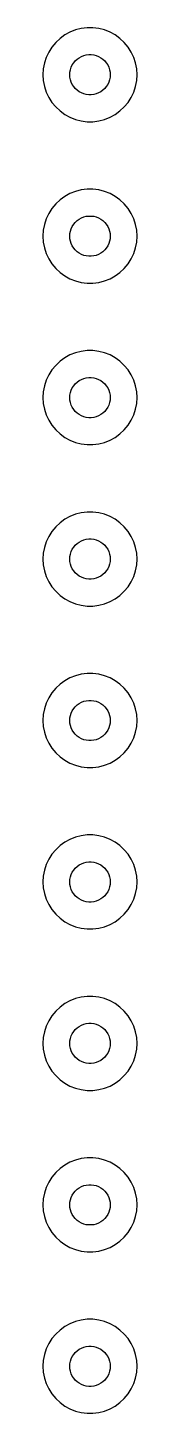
# Model space of a CAD drawing. Header units: metres. Extents: x -7 to 7, y 377 to 775.
# Drawn here: x -7 to 7, y 569 to 775 of the extents above; entities that cross this region are included whole.
import ezdxf

# ---------------------------------------------------------------- set-up
doc = ezdxf.new("R2010")
doc.units = ezdxf.units.M

msp = doc.modelspace()

# ---------------------------------------------------------------- linework, layer by layer
for p, q in [((-2.16312, 774.657), (-2.98045, 774.334)), ((-1.31166, 774.876), (-2.16312, 774.657)), ((-0.439529, 774.986), (-1.31166, 774.876)), ((0.439529, 774.986), (-0.439529, 774.986)), ((1.31166, 774.876), (0.439529, 774.986)), ((2.16312, 774.657), (1.31166, 774.876)), ((2.98045, 774.334), (2.16312, 774.657)), ((-5.10277, 772.792), (-5.66312, 772.114)), ((-4.46196, 773.394), (-5.10277, 772.792)), ((-3.75078, 773.91), (-4.46196, 773.394)), ((-2.98045, 774.334), (-3.75078, 773.91)), ((3.75078, 773.91), (2.98045, 774.334)), ((4.46196, 773.394), (3.75078, 773.91)), ((5.10277, 772.792), (4.46196, 773.394)), ((5.66312, 772.114), (5.10277, 772.792)), ((-6.50842, 770.577), (-6.78008, 769.741)), ((-6.13414, 771.372), (-6.50842, 770.577)), ((-5.66312, 772.114), (-6.13414, 771.372)), ((-1.91226, 770.312), (-1.60747, 770.533)), ((-1.60747, 770.533), (-1.27733, 770.714)), ((-1.27733, 770.714), (-0.927048, 770.853)), ((-0.927048, 770.853), (-0.562134, 770.947)), ((-0.562134, 770.947), (-0.18837, 770.994)), ((-0.18837, 770.994), (0.18837, 770.994)), ((0.18837, 770.994), (0.562134, 770.947)), ((0.562134, 770.947), (0.927048, 770.853)), ((0.927048, 770.853), (1.27733, 770.714)), ((1.27733, 770.714), (1.60747, 770.533)), ((1.60747, 770.533), (1.91226, 770.312)), ((6.13414, 771.372), (5.66312, 772.114)), ((6.50842, 770.577), (6.13414, 771.372)), ((6.78008, 769.741), (6.50842, 770.577)), ((-6.94479, 768.877), (-7, 768)), ((-6.78008, 769.741), (-6.94479, 768.877)), ((-3, 768), (-2.97633, 768.376)), ((-2.97633, 768.376), (-2.90575, 768.746)), ((-2.90575, 768.746), (-2.78932, 769.104)), ((-2.78932, 769.104), (-2.62891, 769.445)), ((-2.62891, 769.445), (-2.42705, 769.763)), ((-2.42705, 769.763), (-2.1869, 770.054)), ((-2.1869, 770.054), (-1.91226, 770.312)), ((1.91226, 770.312), (2.1869, 770.054)), ((2.1869, 770.054), (2.42705, 769.763)), ((2.42705, 769.763), (2.62891, 769.445)), ((2.62891, 769.445), (2.78932, 769.104)), ((2.78932, 769.104), (2.90575, 768.746)), ((2.90575, 768.746), (2.97633, 768.376)), ((2.97633, 768.376), (3, 768)), ((6.94479, 768.877), (6.78008, 769.741)), ((7, 768), (6.94479, 768.877)), ((-7, 768), (-6.94479, 767.123)), ((-6.94479, 767.123), (-6.78008, 766.259)), ((-6.78008, 766.259), (-6.50842, 765.423)), ((-2.97633, 767.624), (-3, 768)), ((-2.90575, 767.254), (-2.97633, 767.624)), ((-2.78932, 766.896), (-2.90575, 767.254)), ((-2.62891, 766.555), (-2.78932, 766.896)), ((-2.42705, 766.237), (-2.62891, 766.555)), ((-2.1869, 765.946), (-2.42705, 766.237)), ((2.42705, 766.237), (2.1869, 765.946)), ((2.62891, 766.555), (2.42705, 766.237)), ((2.78932, 766.896), (2.62891, 766.555)), ((2.90575, 767.254), (2.78932, 766.896)), ((2.97633, 767.624), (2.90575, 767.254)), ((3, 768), (2.97633, 767.624)), ((6.50842, 765.423), (6.78008, 766.259)), ((6.78008, 766.259), (6.94479, 767.123)), ((6.94479, 767.123), (7, 768)), ((-6.50842, 765.423), (-6.13414, 764.628)), ((-6.13414, 764.628), (-5.66312, 763.886)), ((-1.91226, 765.688), (-2.1869, 765.946)), ((-1.60747, 765.467), (-1.91226, 765.688)), ((-1.27733, 765.286), (-1.60747, 765.467)), ((-0.927048, 765.147), (-1.27733, 765.286)), ((-0.562134, 765.053), (-0.927048, 765.147)), ((-0.18837, 765.006), (-0.562134, 765.053)), ((0.18837, 765.006), (-0.18837, 765.006)), ((0.562134, 765.053), (0.18837, 765.006)), ((0.927048, 765.147), (0.562134, 765.053)), ((1.27733, 765.286), (0.927048, 765.147)), ((1.60747, 765.467), (1.27733, 765.286)), ((1.91226, 765.688), (1.60747, 765.467)), ((2.1869, 765.946), (1.91226, 765.688)), ((5.66312, 763.886), (6.13414, 764.628)), ((6.13414, 764.628), (6.50842, 765.423)), ((-5.66312, 763.886), (-5.10277, 763.208)), ((-5.10277, 763.208), (-4.46196, 762.606)), ((-4.46196, 762.606), (-3.75078, 762.09)), ((3.75078, 762.09), (4.46196, 762.606)), ((4.46196, 762.606), (5.10277, 763.208)), ((5.10277, 763.208), (5.66312, 763.886)), ((-3.75078, 762.09), (-2.98045, 761.666)), ((-2.98045, 761.666), (-2.16312, 761.343)), ((-2.16312, 761.343), (-1.31166, 761.124)), ((-1.31166, 761.124), (-0.439529, 761.014)), ((-0.439529, 761.014), (0.439529, 761.014)), ((0.439529, 761.014), (1.31166, 761.124)), ((1.31166, 761.124), (2.16312, 761.343)), ((2.16312, 761.343), (2.98045, 761.666)), ((2.98045, 761.666), (3.75078, 762.09)), ((-3.75078, 749.91), (-4.46196, 749.394)), ((-2.98045, 750.334), (-3.75078, 749.91)), ((-2.16312, 750.657), (-2.98045, 750.334)), ((-1.31166, 750.876), (-2.16312, 750.657)), ((-0.439529, 750.986), (-1.31166, 750.876)), ((0.439529, 750.986), (-0.439529, 750.986)), ((1.31166, 750.876), (0.439529, 750.986)), ((2.16312, 750.657), (1.31166, 750.876)), ((2.98045, 750.334), (2.16312, 750.657)), ((3.75078, 749.91), (2.98045, 750.334)), ((4.46196, 749.394), (3.75078, 749.91)), ((-5.66312, 748.114), (-6.13414, 747.372)), ((-5.10277, 748.792), (-5.66312, 748.114)), ((-4.46196, 749.394), (-5.10277, 748.792)), ((5.10277, 748.792), (4.46196, 749.394)), ((5.66312, 748.114), (5.10277, 748.792)), ((6.13414, 747.372), (5.66312, 748.114)), ((-6.78008, 745.741), (-6.94479, 744.877)), ((-6.50842, 746.577), (-6.78008, 745.741)), ((-6.13414, 747.372), (-6.50842, 746.577)), ((-2.62891, 745.445), (-2.42705, 745.763)), ((-2.42705, 745.763), (-2.1869, 746.054)), ((-2.1869, 746.054), (-1.91226, 746.312)), ((-1.91226, 746.312), (-1.60747, 746.533)), ((-1.60747, 746.533), (-1.27733, 746.714)), ((-1.27733, 746.714), (-0.927048, 746.853)), ((-0.927048, 746.853), (-0.562134, 746.947)), ((-0.562134, 746.947), (-0.18837, 746.994)), ((-0.18837, 746.994), (0.18837, 746.994)), ((0.18837, 746.994), (0.562134, 746.947)), ((0.562134, 746.947), (0.927048, 746.853)), ((0.927048, 746.853), (1.27733, 746.714)), ((1.27733, 746.714), (1.60747, 746.533)), ((1.60747, 746.533), (1.91226, 746.312)), ((1.91226, 746.312), (2.1869, 746.054)), ((2.1869, 746.054), (2.42705, 745.763)), ((2.42705, 745.763), (2.62891, 745.445)), ((6.50842, 746.577), (6.13414, 747.372)), ((6.78008, 745.741), (6.50842, 746.577)), ((6.94479, 744.877), (6.78008, 745.741)), ((-6.94479, 744.877), (-7, 744)), ((-7, 744), (-6.94479, 743.123)), ((-3, 744), (-2.97633, 744.376)), ((-2.97633, 743.624), (-3, 744)), ((-2.97633, 744.376), (-2.90575, 744.746)), ((-2.90575, 743.254), (-2.97633, 743.624)), ((-2.90575, 744.746), (-2.78932, 745.104)), ((-2.78932, 745.104), (-2.62891, 745.445)), ((2.62891, 745.445), (2.78932, 745.104)), ((2.78932, 745.104), (2.90575, 744.746)), ((2.90575, 744.746), (2.97633, 744.376)), ((2.97633, 743.624), (2.90575, 743.254)), ((2.97633, 744.376), (3, 744)), ((3, 744), (2.97633, 743.624)), ((7, 744), (6.94479, 744.877)), ((6.94479, 743.123), (7, 744)), ((-6.94479, 743.123), (-6.78008, 742.259)), ((-6.78008, 742.259), (-6.50842, 741.423)), ((-2.78932, 742.896), (-2.90575, 743.254)), ((-2.62891, 742.555), (-2.78932, 742.896)), ((-2.42705, 742.237), (-2.62891, 742.555)), ((-2.1869, 741.946), (-2.42705, 742.237)), ((-1.91226, 741.688), (-2.1869, 741.946)), ((-1.60747, 741.467), (-1.91226, 741.688)), ((1.91226, 741.688), (1.60747, 741.467)), ((2.1869, 741.946), (1.91226, 741.688)), ((2.42705, 742.237), (2.1869, 741.946)), ((2.62891, 742.555), (2.42705, 742.237)), ((2.78932, 742.896), (2.62891, 742.555)), ((2.90575, 743.254), (2.78932, 742.896)), ((6.50842, 741.423), (6.78008, 742.259)), ((6.78008, 742.259), (6.94479, 743.123)), ((-6.50842, 741.423), (-6.13414, 740.628)), ((-6.13414, 740.628), (-5.66312, 739.886)), ((-5.66312, 739.886), (-5.10277, 739.208)), ((-1.27733, 741.286), (-1.60747, 741.467)), ((-0.927048, 741.147), (-1.27733, 741.286)), ((-0.562134, 741.053), (-0.927048, 741.147)), ((-0.18837, 741.006), (-0.562134, 741.053)), ((0.18837, 741.006), (-0.18837, 741.006)), ((0.562134, 741.053), (0.18837, 741.006)), ((0.927048, 741.147), (0.562134, 741.053)), ((1.27733, 741.286), (0.927048, 741.147)), ((1.60747, 741.467), (1.27733, 741.286)), ((5.10277, 739.208), (5.66312, 739.886)), ((5.66312, 739.886), (6.13414, 740.628)), ((6.13414, 740.628), (6.50842, 741.423)), ((-5.10277, 739.208), (-4.46196, 738.606)), ((-4.46196, 738.606), (-3.75078, 738.09)), ((-3.75078, 738.09), (-2.98045, 737.666)), ((-2.98045, 737.666), (-2.16312, 737.343)), ((2.16312, 737.343), (2.98045, 737.666)), ((2.98045, 737.666), (3.75078, 738.09)), ((3.75078, 738.09), (4.46196, 738.606)), ((4.46196, 738.606), (5.10277, 739.208)), ((-2.16312, 737.343), (-1.31166, 737.124)), ((-1.31166, 737.124), (-0.439529, 737.014)), ((-0.439529, 737.014), (0.439529, 737.014)), ((0.439529, 737.014), (1.31166, 737.124)), ((1.31166, 737.124), (2.16312, 737.343)), ((-4.46196, 725.394), (-5.10277, 724.792)), ((-3.75078, 725.91), (-4.46196, 725.394)), ((-2.98045, 726.334), (-3.75078, 725.91)), ((-2.16312, 726.657), (-2.98045, 726.334)), ((-1.31166, 726.876), (-2.16312, 726.657)), ((-0.439529, 726.986), (-1.31166, 726.876)), ((0.439529, 726.986), (-0.439529, 726.986)), ((1.31166, 726.876), (0.439529, 726.986)), ((2.16312, 726.657), (1.31166, 726.876)), ((2.98045, 726.334), (2.16312, 726.657)), ((3.75078, 725.91), (2.98045, 726.334)), ((4.46196, 725.394), (3.75078, 725.91)), ((5.10277, 724.792), (4.46196, 725.394)), ((-6.13414, 723.372), (-6.50842, 722.577)), ((-5.66312, 724.114), (-6.13414, 723.372)), ((-5.10277, 724.792), (-5.66312, 724.114)), ((-0.562134, 722.947), (-0.18837, 722.994)), ((-0.18837, 722.994), (0.18837, 722.994)), ((0.18837, 722.994), (0.562134, 722.947)), ((5.66312, 724.114), (5.10277, 724.792)), ((6.13414, 723.372), (5.66312, 724.114)), ((6.50842, 722.577), (6.13414, 723.372)), ((-6.78008, 721.741), (-6.94479, 720.877)), ((-6.50842, 722.577), (-6.78008, 721.741)), ((-2.90575, 720.746), (-2.78932, 721.104)), ((-2.78932, 721.104), (-2.62891, 721.445)), ((-2.62891, 721.445), (-2.42705, 721.763)), ((-2.42705, 721.763), (-2.1869, 722.054)), ((-2.1869, 722.054), (-1.91226, 722.312)), ((-1.91226, 722.312), (-1.60747, 722.533)), ((-1.60747, 722.533), (-1.27733, 722.714)), ((-1.27733, 722.714), (-0.927048, 722.853)), ((-0.927048, 722.853), (-0.562134, 722.947)), ((0.562134, 722.947), (0.927048, 722.853)), ((0.927048, 722.853), (1.27733, 722.714)), ((1.27733, 722.714), (1.60747, 722.533)), ((1.60747, 722.533), (1.91226, 722.312)), ((1.91226, 722.312), (2.1869, 722.054)), ((2.1869, 722.054), (2.42705, 721.763)), ((2.42705, 721.763), (2.62891, 721.445)), ((2.62891, 721.445), (2.78932, 721.104)), ((2.78932, 721.104), (2.90575, 720.746)), ((6.78008, 721.741), (6.50842, 722.577)), ((6.94479, 720.877), (6.78008, 721.741)), ((-6.94479, 720.877), (-7, 720)), ((-7, 720), (-6.94479, 719.123)), ((-6.94479, 719.123), (-6.78008, 718.259)), ((-3, 720), (-2.97633, 720.376)), ((-2.97633, 719.624), (-3, 720)), ((-2.97633, 720.376), (-2.90575, 720.746)), ((-2.90575, 719.254), (-2.97633, 719.624)), ((-2.78932, 718.896), (-2.90575, 719.254)), ((-2.62891, 718.555), (-2.78932, 718.896)), ((2.78932, 718.896), (2.62891, 718.555)), ((2.90575, 719.254), (2.78932, 718.896)), ((2.90575, 720.746), (2.97633, 720.376)), ((2.97633, 719.624), (2.90575, 719.254)), ((2.97633, 720.376), (3, 720)), ((3, 720), (2.97633, 719.624)), ((6.78008, 718.259), (6.94479, 719.123)), ((7, 720), (6.94479, 720.877)), ((6.94479, 719.123), (7, 720)), ((-6.78008, 718.259), (-6.50842, 717.423)), ((-6.50842, 717.423), (-6.13414, 716.628)), ((-2.42705, 718.237), (-2.62891, 718.555)), ((-2.1869, 717.946), (-2.42705, 718.237)), ((-1.91226, 717.688), (-2.1869, 717.946)), ((-1.60747, 717.467), (-1.91226, 717.688)), ((-1.27733, 717.286), (-1.60747, 717.467)), ((-0.927048, 717.147), (-1.27733, 717.286)), ((-0.562134, 717.053), (-0.927048, 717.147)), ((-0.18837, 717.006), (-0.562134, 717.053)), ((0.18837, 717.006), (-0.18837, 717.006)), ((0.562134, 717.053), (0.18837, 717.006)), ((0.927048, 717.147), (0.562134, 717.053)), ((1.27733, 717.286), (0.927048, 717.147)), ((1.60747, 717.467), (1.27733, 717.286)), ((1.91226, 717.688), (1.60747, 717.467)), ((2.1869, 717.946), (1.91226, 717.688)), ((2.42705, 718.237), (2.1869, 717.946)), ((2.62891, 718.555), (2.42705, 718.237)), ((6.13414, 716.628), (6.50842, 717.423)), ((6.50842, 717.423), (6.78008, 718.259)), ((-6.13414, 716.628), (-5.66312, 715.886)), ((-5.66312, 715.886), (-5.10277, 715.208)), ((-5.10277, 715.208), (-4.46196, 714.606)), ((4.46196, 714.606), (5.10277, 715.208)), ((5.10277, 715.208), (5.66312, 715.886)), ((5.66312, 715.886), (6.13414, 716.628)), ((-4.46196, 714.606), (-3.75078, 714.09)), ((-3.75078, 714.09), (-2.98045, 713.666)), ((-2.98045, 713.666), (-2.16312, 713.343)), ((-2.16312, 713.343), (-1.31166, 713.124)), ((-1.31166, 713.124), (-0.439529, 713.014)), ((-0.439529, 713.014), (0.439529, 713.014)), ((0.439529, 713.014), (1.31166, 713.124)), ((1.31166, 713.124), (2.16312, 713.343)), ((2.16312, 713.343), (2.98045, 713.666)), ((2.98045, 713.666), (3.75078, 714.09)), ((3.75078, 714.09), (4.46196, 714.606)), ((-2.16312, 702.657), (-2.98045, 702.334)), ((-1.31166, 702.876), (-2.16312, 702.657)), ((-0.439529, 702.986), (-1.31166, 702.876)), ((0.439529, 702.986), (-0.439529, 702.986)), ((1.31166, 702.876), (0.439529, 702.986)), ((2.16312, 702.657), (1.31166, 702.876)), ((2.98045, 702.334), (2.16312, 702.657)), ((-5.10277, 700.792), (-5.66312, 700.114)), ((-4.46196, 701.394), (-5.10277, 700.792)), ((-3.75078, 701.91), (-4.46196, 701.394)), ((-2.98045, 702.334), (-3.75078, 701.91)), ((3.75078, 701.91), (2.98045, 702.334)), ((4.46196, 701.394), (3.75078, 701.91)), ((5.10277, 700.792), (4.46196, 701.394)), ((5.66312, 700.114), (5.10277, 700.792)), ((-6.50842, 698.577), (-6.78008, 697.741)), ((-6.13414, 699.372), (-6.50842, 698.577)), ((-5.66312, 700.114), (-6.13414, 699.372)), ((-2.1869, 698.054), (-1.91226, 698.312)), ((-1.91226, 698.312), (-1.60747, 698.533)), ((-1.60747, 698.533), (-1.27733, 698.714)), ((-1.27733, 698.714), (-0.927048, 698.853)), ((-0.927048, 698.853), (-0.562134, 698.947)), ((-0.562134, 698.947), (-0.18837, 698.994)), ((-0.18837, 698.994), (0.18837, 698.994)), ((0.18837, 698.994), (0.562134, 698.947)), ((0.562134, 698.947), (0.927048, 698.853)), ((0.927048, 698.853), (1.27733, 698.714)), ((1.27733, 698.714), (1.60747, 698.533)), ((1.60747, 698.533), (1.91226, 698.312)), ((1.91226, 698.312), (2.1869, 698.054)), ((6.13414, 699.372), (5.66312, 700.114)), ((6.50842, 698.577), (6.13414, 699.372)), ((6.78008, 697.741), (6.50842, 698.577)), ((-6.94479, 696.877), (-7, 696)), ((-6.78008, 697.741), (-6.94479, 696.877)), ((-3, 696), (-2.97633, 696.376)), ((-2.97633, 696.376), (-2.90575, 696.746)), ((-2.90575, 696.746), (-2.78932, 697.104)), ((-2.78932, 697.104), (-2.62891, 697.445)), ((-2.62891, 697.445), (-2.42705, 697.763)), ((-2.42705, 697.763), (-2.1869, 698.054)), ((2.1869, 698.054), (2.42705, 697.763)), ((2.42705, 697.763), (2.62891, 697.445)), ((2.62891, 697.445), (2.78932, 697.104)), ((2.78932, 697.104), (2.90575, 696.746)), ((2.90575, 696.746), (2.97633, 696.376)), ((2.97633, 696.376), (3, 696)), ((6.94479, 696.877), (6.78008, 697.741)), ((7, 696), (6.94479, 696.877)), ((-7, 696), (-6.94479, 695.123)), ((-6.94479, 695.123), (-6.78008, 694.259)), ((-6.78008, 694.259), (-6.50842, 693.423)), ((-2.97633, 695.624), (-3, 696)), ((-2.90575, 695.254), (-2.97633, 695.624)), ((-2.78932, 694.896), (-2.90575, 695.254)), ((-2.62891, 694.555), (-2.78932, 694.896)), ((-2.42705, 694.237), (-2.62891, 694.555)), ((-2.1869, 693.946), (-2.42705, 694.237)), ((2.42705, 694.237), (2.1869, 693.946)), ((2.62891, 694.555), (2.42705, 694.237)), ((2.78932, 694.896), (2.62891, 694.555)), ((2.90575, 695.254), (2.78932, 694.896)), ((2.97633, 695.624), (2.90575, 695.254)), ((3, 696), (2.97633, 695.624)), ((6.50842, 693.423), (6.78008, 694.259)), ((6.78008, 694.259), (6.94479, 695.123)), ((6.94479, 695.123), (7, 696)), ((-6.50842, 693.423), (-6.13414, 692.628)), ((-6.13414, 692.628), (-5.66312, 691.886)), ((-1.91226, 693.688), (-2.1869, 693.946)), ((-1.60747, 693.467), (-1.91226, 693.688)), ((-1.27733, 693.286), (-1.60747, 693.467)), ((-0.927048, 693.147), (-1.27733, 693.286)), ((-0.562134, 693.053), (-0.927048, 693.147)), ((-0.18837, 693.006), (-0.562134, 693.053)), ((0.18837, 693.006), (-0.18837, 693.006)), ((0.562134, 693.053), (0.18837, 693.006)), ((0.927048, 693.147), (0.562134, 693.053)), ((1.27733, 693.286), (0.927048, 693.147)), ((1.60747, 693.467), (1.27733, 693.286)), ((1.91226, 693.688), (1.60747, 693.467)), ((2.1869, 693.946), (1.91226, 693.688)), ((5.66312, 691.886), (6.13414, 692.628)), ((6.13414, 692.628), (6.50842, 693.423)), ((-5.66312, 691.886), (-5.10277, 691.208)), ((-5.10277, 691.208), (-4.46196, 690.606)), ((-4.46196, 690.606), (-3.75078, 690.09)), ((-3.75078, 690.09), (-2.98045, 689.666)), ((2.98045, 689.666), (3.75078, 690.09)), ((3.75078, 690.09), (4.46196, 690.606)), ((4.46196, 690.606), (5.10277, 691.208)), ((5.10277, 691.208), (5.66312, 691.886)), ((-2.98045, 689.666), (-2.16312, 689.343)), ((-2.16312, 689.343), (-1.31166, 689.124)), ((-1.31166, 689.124), (-0.439529, 689.014)), ((-0.439529, 689.014), (0.439529, 689.014)), ((0.439529, 689.014), (1.31166, 689.124)), ((1.31166, 689.124), (2.16312, 689.343)), ((2.16312, 689.343), (2.98045, 689.666)), ((-3.75078, 677.91), (-4.46196, 677.394)), ((-2.98045, 678.334), (-3.75078, 677.91)), ((-2.16312, 678.657), (-2.98045, 678.334)), ((-1.31166, 678.876), (-2.16312, 678.657)), ((-0.439529, 678.986), (-1.31166, 678.876)), ((0.439529, 678.986), (-0.439529, 678.986)), ((1.31166, 678.876), (0.439529, 678.986)), ((2.16312, 678.657), (1.31166, 678.876)), ((2.98045, 678.334), (2.16312, 678.657)), ((3.75078, 677.91), (2.98045, 678.334)), ((4.46196, 677.394), (3.75078, 677.91)), ((-5.66312, 676.114), (-6.13414, 675.372)), ((-5.10277, 676.792), (-5.66312, 676.114)), ((-4.46196, 677.394), (-5.10277, 676.792)), ((5.10277, 676.792), (4.46196, 677.394)), ((5.66312, 676.114), (5.10277, 676.792)), ((6.13414, 675.372), (5.66312, 676.114)), ((-6.78008, 673.741), (-6.94479, 672.877)), ((-6.50842, 674.577), (-6.78008, 673.741)), ((-6.13414, 675.372), (-6.50842, 674.577)), ((-2.62891, 673.445), (-2.42705, 673.763)), ((-2.42705, 673.763), (-2.1869, 674.054)), ((-2.1869, 674.054), (-1.91226, 674.312)), ((-1.91226, 674.312), (-1.60747, 674.533)), ((-1.60747, 674.533), (-1.27733, 674.714)), ((-1.27733, 674.714), (-0.927048, 674.853)), ((-0.927048, 674.853), (-0.562134, 674.947)), ((-0.562134, 674.947), (-0.18837, 674.994)), ((-0.18837, 674.994), (0.18837, 674.994)), ((0.18837, 674.994), (0.562134, 674.947)), ((0.562134, 674.947), (0.927048, 674.853)), ((0.927048, 674.853), (1.27733, 674.714)), ((1.27733, 674.714), (1.60747, 674.533)), ((1.60747, 674.533), (1.91226, 674.312)), ((1.91226, 674.312), (2.1869, 674.054)), ((2.1869, 674.054), (2.42705, 673.763)), ((2.42705, 673.763), (2.62891, 673.445)), ((6.50842, 674.577), (6.13414, 675.372)), ((6.78008, 673.741), (6.50842, 674.577)), ((6.94479, 672.877), (6.78008, 673.741)), ((-6.94479, 672.877), (-7, 672)), ((-7, 672), (-6.94479, 671.123)), ((-3, 672), (-2.97633, 672.376)), ((-2.97633, 671.624), (-3, 672)), ((-2.97633, 672.376), (-2.90575, 672.746)), ((-2.90575, 671.254), (-2.97633, 671.624)), ((-2.90575, 672.746), (-2.78932, 673.104)), ((-2.78932, 673.104), (-2.62891, 673.445)), ((2.62891, 673.445), (2.78932, 673.104)), ((2.78932, 673.104), (2.90575, 672.746)), ((2.90575, 672.746), (2.97633, 672.376)), ((2.97633, 671.624), (2.90575, 671.254)), ((2.97633, 672.376), (3, 672)), ((3, 672), (2.97633, 671.624)), ((7, 672), (6.94479, 672.877)), ((6.94479, 671.123), (7, 672)), ((-6.94479, 671.123), (-6.78008, 670.259)), ((-6.78008, 670.259), (-6.50842, 669.423)), ((-6.50842, 669.423), (-6.13414, 668.628)), ((-2.78932, 670.896), (-2.90575, 671.254)), ((-2.62891, 670.555), (-2.78932, 670.896)), ((-2.42705, 670.237), (-2.62891, 670.555)), ((-2.1869, 669.946), (-2.42705, 670.237)), ((-1.91226, 669.688), (-2.1869, 669.946)), ((-1.60747, 669.467), (-1.91226, 669.688)), ((-1.27733, 669.286), (-1.60747, 669.467)), ((1.60747, 669.467), (1.27733, 669.286)), ((1.91226, 669.688), (1.60747, 669.467)), ((2.1869, 669.946), (1.91226, 669.688)), ((2.42705, 670.237), (2.1869, 669.946)), ((2.62891, 670.555), (2.42705, 670.237)), ((2.78932, 670.896), (2.62891, 670.555)), ((2.90575, 671.254), (2.78932, 670.896)), ((6.13414, 668.628), (6.50842, 669.423)), ((6.50842, 669.423), (6.78008, 670.259)), ((6.78008, 670.259), (6.94479, 671.123)), ((-6.13414, 668.628), (-5.66312, 667.886)), ((-5.66312, 667.886), (-5.10277, 667.208)), ((-0.927048, 669.147), (-1.27733, 669.286)), ((-0.562134, 669.053), (-0.927048, 669.147)), ((-0.18837, 669.006), (-0.562134, 669.053)), ((0.18837, 669.006), (-0.18837, 669.006)), ((0.562134, 669.053), (0.18837, 669.006)), ((0.927048, 669.147), (0.562134, 669.053)), ((1.27733, 669.286), (0.927048, 669.147)), ((5.10277, 667.208), (5.66312, 667.886)), ((5.66312, 667.886), (6.13414, 668.628)), ((-5.10277, 667.208), (-4.46196, 666.606)), ((-4.46196, 666.606), (-3.75078, 666.09)), ((-3.75078, 666.09), (-2.98045, 665.666)), ((-2.98045, 665.666), (-2.16312, 665.343)), ((-2.16312, 665.343), (-1.31166, 665.124)), ((1.31166, 665.124), (2.16312, 665.343)), ((2.16312, 665.343), (2.98045, 665.666)), ((2.98045, 665.666), (3.75078, 666.09)), ((3.75078, 666.09), (4.46196, 666.606)), ((4.46196, 666.606), (5.10277, 667.208)), ((-1.31166, 665.124), (-0.439529, 665.014)), ((-0.439529, 665.014), (0.439529, 665.014)), ((0.439529, 665.014), (1.31166, 665.124)), ((-4.46196, 653.394), (-5.10277, 652.792)), ((-3.75078, 653.91), (-4.46196, 653.394)), ((-2.98045, 654.334), (-3.75078, 653.91)), ((-2.16312, 654.657), (-2.98045, 654.334)), ((-1.31166, 654.876), (-2.16312, 654.657)), ((-0.439529, 654.986), (-1.31166, 654.876)), ((0.439529, 654.986), (-0.439529, 654.986)), ((1.31166, 654.876), (0.439529, 654.986)), ((2.16312, 654.657), (1.31166, 654.876)), ((2.98045, 654.334), (2.16312, 654.657)), ((3.75078, 653.91), (2.98045, 654.334)), ((4.46196, 653.394), (3.75078, 653.91)), ((5.10277, 652.792), (4.46196, 653.394)), ((-6.13414, 651.372), (-6.50842, 650.577)), ((-5.66312, 652.114), (-6.13414, 651.372)), ((-5.10277, 652.792), (-5.66312, 652.114)), ((-0.927048, 650.853), (-0.562134, 650.947)), ((-0.562134, 650.947), (-0.18837, 650.994)), ((-0.18837, 650.994), (0.18837, 650.994)), ((0.18837, 650.994), (0.562134, 650.947)), ((0.562134, 650.947), (0.927048, 650.853)), ((5.66312, 652.114), (5.10277, 652.792)), ((6.13414, 651.372), (5.66312, 652.114)), ((6.50842, 650.577), (6.13414, 651.372)), ((-6.94479, 648.877), (-7, 648)), ((-6.78008, 649.741), (-6.94479, 648.877)), ((-6.50842, 650.577), (-6.78008, 649.741)), ((-2.90575, 648.746), (-2.78932, 649.104)), ((-2.78932, 649.104), (-2.62891, 649.445)), ((-2.62891, 649.445), (-2.42705, 649.763)), ((-2.42705, 649.763), (-2.1869, 650.054)), ((-2.1869, 650.054), (-1.91226, 650.312)), ((-1.91226, 650.312), (-1.60747, 650.533)), ((-1.60747, 650.533), (-1.27733, 650.714)), ((-1.27733, 650.714), (-0.927048, 650.853)), ((0.927048, 650.853), (1.27733, 650.714)), ((1.27733, 650.714), (1.60747, 650.533)), ((1.60747, 650.533), (1.91226, 650.312)), ((1.91226, 650.312), (2.1869, 650.054)), ((2.1869, 650.054), (2.42705, 649.763)), ((2.42705, 649.763), (2.62891, 649.445)), ((2.62891, 649.445), (2.78932, 649.104)), ((2.78932, 649.104), (2.90575, 648.746)), ((6.78008, 649.741), (6.50842, 650.577)), ((6.94479, 648.877), (6.78008, 649.741)), ((7, 648), (6.94479, 648.877)), ((-7, 648), (-6.94479, 647.123)), ((-6.94479, 647.123), (-6.78008, 646.259)), ((-3, 648), (-2.97633, 648.376)), ((-2.97633, 647.624), (-3, 648)), ((-2.97633, 648.376), (-2.90575, 648.746)), ((-2.90575, 647.254), (-2.97633, 647.624)), ((-2.78932, 646.896), (-2.90575, 647.254)), ((-2.62891, 646.555), (-2.78932, 646.896)), ((2.78932, 646.896), (2.62891, 646.555)), ((2.90575, 647.254), (2.78932, 646.896)), ((2.90575, 648.746), (2.97633, 648.376)), ((2.97633, 647.624), (2.90575, 647.254)), ((2.97633, 648.376), (3, 648)), ((3, 648), (2.97633, 647.624)), ((6.78008, 646.259), (6.94479, 647.123)), ((6.94479, 647.123), (7, 648)), ((-6.78008, 646.259), (-6.50842, 645.423)), ((-6.50842, 645.423), (-6.13414, 644.628)), ((-2.42705, 646.237), (-2.62891, 646.555)), ((-2.1869, 645.946), (-2.42705, 646.237)), ((-1.91226, 645.688), (-2.1869, 645.946)), ((-1.60747, 645.467), (-1.91226, 645.688)), ((-1.27733, 645.286), (-1.60747, 645.467)), ((-0.927048, 645.147), (-1.27733, 645.286)), ((-0.562134, 645.053), (-0.927048, 645.147)), ((-0.18837, 645.006), (-0.562134, 645.053)), ((0.18837, 645.006), (-0.18837, 645.006)), ((0.562134, 645.053), (0.18837, 645.006)), ((0.927048, 645.147), (0.562134, 645.053)), ((1.27733, 645.286), (0.927048, 645.147)), ((1.60747, 645.467), (1.27733, 645.286)), ((1.91226, 645.688), (1.60747, 645.467)), ((2.1869, 645.946), (1.91226, 645.688)), ((2.42705, 646.237), (2.1869, 645.946)), ((2.62891, 646.555), (2.42705, 646.237)), ((6.13414, 644.628), (6.50842, 645.423)), ((6.50842, 645.423), (6.78008, 646.259)), ((-6.13414, 644.628), (-5.66312, 643.886)), ((-5.66312, 643.886), (-5.10277, 643.208)), ((-5.10277, 643.208), (-4.46196, 642.606)), ((4.46196, 642.606), (5.10277, 643.208)), ((5.10277, 643.208), (5.66312, 643.886)), ((5.66312, 643.886), (6.13414, 644.628)), ((-4.46196, 642.606), (-3.75078, 642.09)), ((-3.75078, 642.09), (-2.98045, 641.666)), ((-2.98045, 641.666), (-2.16312, 641.343)), ((-2.16312, 641.343), (-1.31166, 641.124)), ((-1.31166, 641.124), (-0.439529, 641.014)), ((-0.439529, 641.014), (0.439529, 641.014)), ((0.439529, 641.014), (1.31166, 641.124)), ((1.31166, 641.124), (2.16312, 641.343)), ((2.16312, 641.343), (2.98045, 641.666)), ((2.98045, 641.666), (3.75078, 642.09)), ((3.75078, 642.09), (4.46196, 642.606)), ((-2.98045, 630.334), (-3.75078, 629.91)), ((-2.16312, 630.657), (-2.98045, 630.334)), ((-1.31166, 630.876), (-2.16312, 630.657)), ((-0.439529, 630.986), (-1.31166, 630.876)), ((0.439529, 630.986), (-0.439529, 630.986)), ((1.31166, 630.876), (0.439529, 630.986)), ((2.16312, 630.657), (1.31166, 630.876)), ((2.98045, 630.334), (2.16312, 630.657)), ((3.75078, 629.91), (2.98045, 630.334)), ((-5.10277, 628.792), (-5.66312, 628.114)), ((-4.46196, 629.394), (-5.10277, 628.792)), ((-3.75078, 629.91), (-4.46196, 629.394)), ((4.46196, 629.394), (3.75078, 629.91)), ((5.10277, 628.792), (4.46196, 629.394)), ((5.66312, 628.114), (5.10277, 628.792)), ((-6.50842, 626.577), (-6.78008, 625.741)), ((-6.13414, 627.372), (-6.50842, 626.577)), ((-5.66312, 628.114), (-6.13414, 627.372)), ((-2.1869, 626.054), (-1.91226, 626.312)), ((-1.91226, 626.312), (-1.60747, 626.533)), ((-1.60747, 626.533), (-1.27733, 626.714)), ((-1.27733, 626.714), (-0.927048, 626.853)), ((-0.927048, 626.853), (-0.562134, 626.947)), ((-0.562134, 626.947), (-0.18837, 626.994)), ((-0.18837, 626.994), (0.18837, 626.994)), ((0.18837, 626.994), (0.562134, 626.947)), ((0.562134, 626.947), (0.927048, 626.853)), ((0.927048, 626.853), (1.27733, 626.714)), ((1.27733, 626.714), (1.60747, 626.533)), ((1.60747, 626.533), (1.91226, 626.312)), ((1.91226, 626.312), (2.1869, 626.054)), ((6.13414, 627.372), (5.66312, 628.114)), ((6.50842, 626.577), (6.13414, 627.372)), ((6.78008, 625.741), (6.50842, 626.577)), ((-6.94479, 624.877), (-7, 624)), ((-6.78008, 625.741), (-6.94479, 624.877)), ((-3, 624), (-2.97633, 624.376)), ((-2.97633, 624.376), (-2.90575, 624.746)), ((-2.90575, 624.746), (-2.78932, 625.104)), ((-2.78932, 625.104), (-2.62891, 625.445)), ((-2.62891, 625.445), (-2.42705, 625.763)), ((-2.42705, 625.763), (-2.1869, 626.054)), ((2.1869, 626.054), (2.42705, 625.763)), ((2.42705, 625.763), (2.62891, 625.445)), ((2.62891, 625.445), (2.78932, 625.104)), ((2.78932, 625.104), (2.90575, 624.746)), ((2.90575, 624.746), (2.97633, 624.376)), ((2.97633, 624.376), (3, 624)), ((6.94479, 624.877), (6.78008, 625.741)), ((7, 624), (6.94479, 624.877)), ((-7, 624), (-6.94479, 623.123)), ((-6.94479, 623.123), (-6.78008, 622.259)), ((-6.78008, 622.259), (-6.50842, 621.423)), ((-2.97633, 623.624), (-3, 624)), ((-2.90575, 623.254), (-2.97633, 623.624)), ((-2.78932, 622.896), (-2.90575, 623.254)), ((-2.62891, 622.555), (-2.78932, 622.896)), ((-2.42705, 622.237), (-2.62891, 622.555)), ((-2.1869, 621.946), (-2.42705, 622.237)), ((2.42705, 622.237), (2.1869, 621.946)), ((2.62891, 622.555), (2.42705, 622.237)), ((2.78932, 622.896), (2.62891, 622.555)), ((2.90575, 623.254), (2.78932, 622.896)), ((2.97633, 623.624), (2.90575, 623.254)), ((3, 624), (2.97633, 623.624)), ((6.50842, 621.423), (6.78008, 622.259)), ((6.78008, 622.259), (6.94479, 623.123)), ((6.94479, 623.123), (7, 624)), ((-6.50842, 621.423), (-6.13414, 620.628)), ((-6.13414, 620.628), (-5.66312, 619.886)), ((-1.91226, 621.688), (-2.1869, 621.946)), ((-1.60747, 621.467), (-1.91226, 621.688)), ((-1.27733, 621.286), (-1.60747, 621.467)), ((-0.927048, 621.147), (-1.27733, 621.286)), ((-0.562134, 621.053), (-0.927048, 621.147)), ((-0.18837, 621.006), (-0.562134, 621.053)), ((0.18837, 621.006), (-0.18837, 621.006)), ((0.562134, 621.053), (0.18837, 621.006)), ((0.927048, 621.147), (0.562134, 621.053)), ((1.27733, 621.286), (0.927048, 621.147)), ((1.60747, 621.467), (1.27733, 621.286)), ((1.91226, 621.688), (1.60747, 621.467)), ((2.1869, 621.946), (1.91226, 621.688)), ((5.66312, 619.886), (6.13414, 620.628)), ((6.13414, 620.628), (6.50842, 621.423)), ((-5.66312, 619.886), (-5.10277, 619.208)), ((-5.10277, 619.208), (-4.46196, 618.606)), ((-4.46196, 618.606), (-3.75078, 618.09)), ((-3.75078, 618.09), (-2.98045, 617.666)), ((2.98045, 617.666), (3.75078, 618.09)), ((3.75078, 618.09), (4.46196, 618.606)), ((4.46196, 618.606), (5.10277, 619.208)), ((5.10277, 619.208), (5.66312, 619.886)), ((-2.98045, 617.666), (-2.16312, 617.343)), ((-2.16312, 617.343), (-1.31166, 617.124)), ((-1.31166, 617.124), (-0.439529, 617.014)), ((-0.439529, 617.014), (0.439529, 617.014)), ((0.439529, 617.014), (1.31166, 617.124)), ((1.31166, 617.124), (2.16312, 617.343)), ((2.16312, 617.343), (2.98045, 617.666)), ((-3.75078, 605.91), (-4.46196, 605.394)), ((-2.98045, 606.334), (-3.75078, 605.91)), ((-2.16312, 606.657), (-2.98045, 606.334)), ((-1.31166, 606.876), (-2.16312, 606.657)), ((-0.439529, 606.986), (-1.31166, 606.876)), ((0.439529, 606.986), (-0.439529, 606.986)), ((1.31166, 606.876), (0.439529, 606.986)), ((2.16312, 606.657), (1.31166, 606.876)), ((2.98045, 606.334), (2.16312, 606.657)), ((3.75078, 605.91), (2.98045, 606.334)), ((4.46196, 605.394), (3.75078, 605.91)), ((-5.66312, 604.114), (-6.13414, 603.372)), ((-5.10277, 604.792), (-5.66312, 604.114)), ((-4.46196, 605.394), (-5.10277, 604.792)), ((5.10277, 604.792), (4.46196, 605.394)), ((5.66312, 604.114), (5.10277, 604.792)), ((6.13414, 603.372), (5.66312, 604.114)), ((-6.78008, 601.741), (-6.94479, 600.877)), ((-6.50842, 602.577), (-6.78008, 601.741)), ((-6.13414, 603.372), (-6.50842, 602.577)), ((-2.78932, 601.104), (-2.62891, 601.445)), ((-2.62891, 601.445), (-2.42705, 601.763)), ((-2.42705, 601.763), (-2.1869, 602.054)), ((-2.1869, 602.054), (-1.91226, 602.312)), ((-1.91226, 602.312), (-1.60747, 602.533)), ((-1.60747, 602.533), (-1.27733, 602.714)), ((-1.27733, 602.714), (-0.927048, 602.853)), ((-0.927048, 602.853), (-0.562134, 602.947)), ((-0.562134, 602.947), (-0.18837, 602.994)), ((-0.18837, 602.994), (0.18837, 602.994)), ((0.18837, 602.994), (0.562134, 602.947)), ((0.562134, 602.947), (0.927048, 602.853)), ((0.927048, 602.853), (1.27733, 602.714)), ((1.27733, 602.714), (1.60747, 602.533)), ((1.60747, 602.533), (1.91226, 602.312)), ((1.91226, 602.312), (2.1869, 602.054)), ((2.1869, 602.054), (2.42705, 601.763)), ((2.42705, 601.763), (2.62891, 601.445)), ((2.62891, 601.445), (2.78932, 601.104)), ((6.50842, 602.577), (6.13414, 603.372)), ((6.78008, 601.741), (6.50842, 602.577)), ((6.94479, 600.877), (6.78008, 601.741)), ((-6.94479, 600.877), (-7, 600)), ((-7, 600), (-6.94479, 599.123)), ((-3, 600), (-2.97633, 600.376)), ((-2.97633, 599.624), (-3, 600)), ((-2.97633, 600.376), (-2.90575, 600.746)), ((-2.90575, 599.254), (-2.97633, 599.624)), ((-2.90575, 600.746), (-2.78932, 601.104)), ((2.78932, 601.104), (2.90575, 600.746)), ((2.90575, 600.746), (2.97633, 600.376)), ((2.97633, 599.624), (2.90575, 599.254)), ((2.97633, 600.376), (3, 600)), ((3, 600), (2.97633, 599.624)), ((7, 600), (6.94479, 600.877)), ((6.94479, 599.123), (7, 600)), ((-6.94479, 599.123), (-6.78008, 598.259)), ((-6.78008, 598.259), (-6.50842, 597.423)), ((-6.50842, 597.423), (-6.13414, 596.628)), ((-2.78932, 598.896), (-2.90575, 599.254)), ((-2.62891, 598.555), (-2.78932, 598.896)), ((-2.42705, 598.237), (-2.62891, 598.555)), ((-2.1869, 597.946), (-2.42705, 598.237)), ((-1.91226, 597.688), (-2.1869, 597.946)), ((-1.60747, 597.467), (-1.91226, 597.688)), ((-1.27733, 597.286), (-1.60747, 597.467)), ((1.60747, 597.467), (1.27733, 597.286)), ((1.91226, 597.688), (1.60747, 597.467)), ((2.1869, 597.946), (1.91226, 597.688)), ((2.42705, 598.237), (2.1869, 597.946)), ((2.62891, 598.555), (2.42705, 598.237)), ((2.78932, 598.896), (2.62891, 598.555)), ((2.90575, 599.254), (2.78932, 598.896)), ((6.13414, 596.628), (6.50842, 597.423)), ((6.50842, 597.423), (6.78008, 598.259)), ((6.78008, 598.259), (6.94479, 599.123)), ((-6.13414, 596.628), (-5.66312, 595.886)), ((-5.66312, 595.886), (-5.10277, 595.208)), ((-0.927048, 597.147), (-1.27733, 597.286)), ((-0.562134, 597.053), (-0.927048, 597.147)), ((-0.18837, 597.006), (-0.562134, 597.053)), ((0.18837, 597.006), (-0.18837, 597.006)), ((0.562134, 597.053), (0.18837, 597.006)), ((0.927048, 597.147), (0.562134, 597.053)), ((1.27733, 597.286), (0.927048, 597.147)), ((5.10277, 595.208), (5.66312, 595.886)), ((5.66312, 595.886), (6.13414, 596.628)), ((-5.10277, 595.208), (-4.46196, 594.606)), ((-4.46196, 594.606), (-3.75078, 594.09)), ((-3.75078, 594.09), (-2.98045, 593.666)), ((-2.98045, 593.666), (-2.16312, 593.343)), ((-2.16312, 593.343), (-1.31166, 593.124)), ((1.31166, 593.124), (2.16312, 593.343)), ((2.16312, 593.343), (2.98045, 593.666)), ((2.98045, 593.666), (3.75078, 594.09)), ((3.75078, 594.09), (4.46196, 594.606)), ((4.46196, 594.606), (5.10277, 595.208)), ((-1.31166, 593.124), (-0.439529, 593.014)), ((-0.439529, 593.014), (0.439529, 593.014)), ((0.439529, 593.014), (1.31166, 593.124)), ((-0.439529, 582.986), (-1.31166, 582.876)), ((0.439529, 582.986), (-0.439529, 582.986)), ((1.31166, 582.876), (0.439529, 582.986)), ((-4.46196, 581.394), (-5.10277, 580.792)), ((-3.75078, 581.91), (-4.46196, 581.394)), ((-2.98045, 582.334), (-3.75078, 581.91)), ((-2.16312, 582.657), (-2.98045, 582.334)), ((-1.31166, 582.876), (-2.16312, 582.657)), ((2.16312, 582.657), (1.31166, 582.876)), ((2.98045, 582.334), (2.16312, 582.657)), ((3.75078, 581.91), (2.98045, 582.334)), ((4.46196, 581.394), (3.75078, 581.91)), ((5.10277, 580.792), (4.46196, 581.394)), ((-6.13414, 579.372), (-6.50842, 578.577)), ((-5.66312, 580.114), (-6.13414, 579.372)), ((-5.10277, 580.792), (-5.66312, 580.114)), ((-1.27733, 578.714), (-0.927048, 578.853)), ((-0.927048, 578.853), (-0.562134, 578.947)), ((-0.562134, 578.947), (-0.18837, 578.994)), ((-0.18837, 578.994), (0.18837, 578.994)), ((0.18837, 578.994), (0.562134, 578.947)), ((0.562134, 578.947), (0.927048, 578.853)), ((0.927048, 578.853), (1.27733, 578.714)), ((5.66312, 580.114), (5.10277, 580.792)), ((6.13414, 579.372), (5.66312, 580.114)), ((6.50842, 578.577), (6.13414, 579.372)), ((-6.94479, 576.877), (-7, 576)), ((-6.78008, 577.741), (-6.94479, 576.877)), ((-6.50842, 578.577), (-6.78008, 577.741)), ((-2.97633, 576.376), (-2.90575, 576.746)), ((-2.90575, 576.746), (-2.78932, 577.104)), ((-2.78932, 577.104), (-2.62891, 577.445)), ((-2.62891, 577.445), (-2.42705, 577.763)), ((-2.42705, 577.763), (-2.1869, 578.054)), ((-2.1869, 578.054), (-1.91226, 578.312)), ((-1.91226, 578.312), (-1.60747, 578.533)), ((-1.60747, 578.533), (-1.27733, 578.714)), ((1.27733, 578.714), (1.60747, 578.533)), ((1.60747, 578.533), (1.91226, 578.312)), ((1.91226, 578.312), (2.1869, 578.054)), ((2.1869, 578.054), (2.42705, 577.763)), ((2.42705, 577.763), (2.62891, 577.445)), ((2.62891, 577.445), (2.78932, 577.104)), ((2.78932, 577.104), (2.90575, 576.746)), ((2.90575, 576.746), (2.97633, 576.376)), ((6.78008, 577.741), (6.50842, 578.577)), ((6.94479, 576.877), (6.78008, 577.741)), ((7, 576), (6.94479, 576.877)), ((-7, 576), (-6.94479, 575.123)), ((-6.94479, 575.123), (-6.78008, 574.259)), ((-3, 576), (-2.97633, 576.376)), ((-2.97633, 575.624), (-3, 576)), ((-2.90575, 575.254), (-2.97633, 575.624)), ((-2.78932, 574.896), (-2.90575, 575.254)), ((-2.62891, 574.555), (-2.78932, 574.896)), ((2.78932, 574.896), (2.62891, 574.555)), ((2.90575, 575.254), (2.78932, 574.896)), ((2.97633, 575.624), (2.90575, 575.254)), ((2.97633, 576.376), (3, 576)), ((3, 576), (2.97633, 575.624)), ((6.78008, 574.259), (6.94479, 575.123)), ((6.94479, 575.123), (7, 576)), ((-6.78008, 574.259), (-6.50842, 573.423)), ((-6.50842, 573.423), (-6.13414, 572.628)), ((-6.13414, 572.628), (-5.66312, 571.886)), ((-2.42705, 574.237), (-2.62891, 574.555)), ((-2.1869, 573.946), (-2.42705, 574.237)), ((-1.91226, 573.688), (-2.1869, 573.946)), ((-1.60747, 573.467), (-1.91226, 573.688)), ((-1.27733, 573.286), (-1.60747, 573.467)), ((-0.927048, 573.147), (-1.27733, 573.286)), ((-0.562134, 573.053), (-0.927048, 573.147)), ((-0.18837, 573.006), (-0.562134, 573.053)), ((0.18837, 573.006), (-0.18837, 573.006)), ((0.562134, 573.053), (0.18837, 573.006)), ((0.927048, 573.147), (0.562134, 573.053)), ((1.27733, 573.286), (0.927048, 573.147)), ((1.60747, 573.467), (1.27733, 573.286)), ((1.91226, 573.688), (1.60747, 573.467)), ((2.1869, 573.946), (1.91226, 573.688)), ((2.42705, 574.237), (2.1869, 573.946)), ((2.62891, 574.555), (2.42705, 574.237)), ((5.66312, 571.886), (6.13414, 572.628)), ((6.13414, 572.628), (6.50842, 573.423)), ((6.50842, 573.423), (6.78008, 574.259)), ((-5.66312, 571.886), (-5.10277, 571.208)), ((-5.10277, 571.208), (-4.46196, 570.606)), ((-4.46196, 570.606), (-3.75078, 570.09)), ((3.75078, 570.09), (4.46196, 570.606)), ((4.46196, 570.606), (5.10277, 571.208)), ((5.10277, 571.208), (5.66312, 571.886)), ((-3.75078, 570.09), (-2.98045, 569.666)), ((-2.98045, 569.666), (-2.16312, 569.343)), ((-2.16312, 569.343), (-1.31166, 569.124)), ((-1.31166, 569.124), (-0.439529, 569.014)), ((-0.439529, 569.014), (0.439529, 569.014)), ((0.439529, 569.014), (1.31166, 569.124)), ((1.31166, 569.124), (2.16312, 569.343)), ((2.16312, 569.343), (2.98045, 569.666)), ((2.98045, 569.666), (3.75078, 570.09))]:
    msp.add_line(p, q)

doc.saveas('drawing.dxf')
